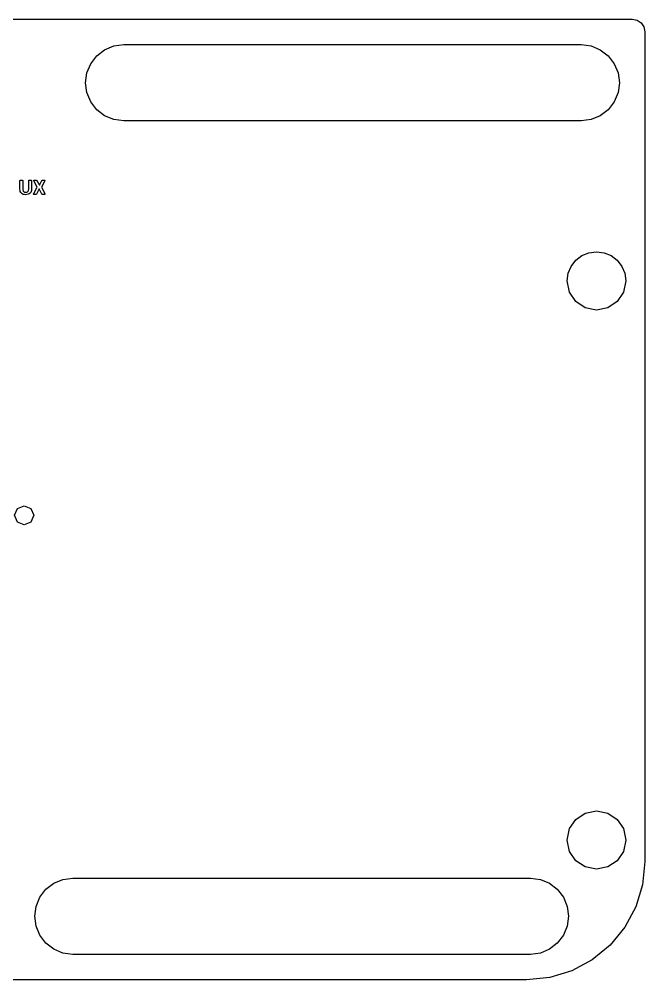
# Model space of a CAD drawing. Header units: millimetres. Extents: x 0 to 97.6, y 221.4 to 297.
# Drawn here: x 48.4 to 97.6, y 221.4 to 297 of the extents above; entities that cross this region are included whole.
import ezdxf

# ---------------------------------------------------------------- set-up
doc = ezdxf.new("R2010")
doc.units = ezdxf.units.MM
doc.layers.get('0').update_dxf_attribs({"linetype": 'CONTINUOUS'})

msp = doc.modelspace()

# ---------------------------------------------------------------- linework, layer by layer
at = {"color": 7}
for points in [[(1.034259, 296.964844), (96.565455, 296.964844)], [(96.565455, 296.964844), (96.954657, 296.885844), (97.272157, 296.671845), (97.48594, 296.354845), (97.564524, 295.965844)], [(97.564524, 295.965844), (97.564524, 230.712759)], [(56.594344, 288.970855), (55.812236, 289.074836), (55.09548, 289.371857), (54.479003, 289.843847), (53.997991, 290.46985), (53.696895, 291.198857), (53.596353, 291.968847), (53.696895, 292.737858), (53.997991, 293.467843), (54.479003, 294.092841), (55.09548, 294.564844), (55.812236, 294.862844), (56.594344, 294.965845)], [(56.594344, 294.965845), (92.568132, 294.965845)], [(92.568132, 294.965845), (93.350241, 294.862844), (94.067262, 294.564844), (94.683741, 294.092841), (95.164751, 293.467843), (95.465849, 292.737858), (95.566126, 291.968847), (95.465849, 291.198857), (95.164751, 290.46985), (94.683741, 289.843847), (94.067262, 289.371857), (93.350241, 289.074836), (92.568132, 288.970855)], [(92.568132, 288.970855), (56.594344, 288.970855)], [(48.434978, 283.590588), (48.434978, 284.268411)], [(48.661509, 284.268411), (48.661509, 283.610397)], [(49.121402, 283.597479), (49.121402, 284.268412)], [(49.34534, 284.268412), (49.345346, 283.600061)], [(49.521063, 283.270193), (49.788057, 283.756813), (49.54001, 284.214149)], [(49.76738, 284.269284), (49.962889, 283.900659), (50.15323, 284.269284)], [(50.365132, 284.214149), (50.117082, 283.759397), (50.381457, 283.270193)], [(50.15323, 283.215059), (49.943942, 283.617274), (49.735514, 283.215059)], [(97.564524, 230.712759), (97.38434, 228.89084), (96.857558, 227.155967), (96.003218, 225.556826), (94.84302, 224.140778), (93.427235, 222.980845), (91.827828, 222.12677), (90.092958, 221.599984), (88.271566, 221.419009)], [(52.597287, 223.417934), (51.814914, 223.521918), (51.098157, 223.819836), (50.481943, 224.290797), (50.00093, 224.916801), (49.699837, 225.64599), (49.599293, 226.415928), (49.699837, 227.185865), (50.00093, 227.914792), (50.481943, 228.540003), (51.098157, 229.011755), (51.814914, 229.30994), (52.597287, 229.413919)], [(88.571339, 229.413919), (89.353448, 229.30994), (90.069939, 229.011755), (90.686683, 228.540003), (91.167431, 227.914792), (91.468524, 227.185865), (91.569066, 226.415928), (91.468524, 225.64599), (91.167431, 224.916801), (90.686683, 224.290797), (90.069939, 223.819836), (89.353448, 223.521918), (88.571339, 223.417934), (52.597287, 223.417934)], [(52.597287, 229.413919), (88.571339, 229.413919)], [(88.271566, 221.419009), (9.328303, 221.419009)]]:
    msp.add_lwpolyline(points, dxfattribs=at)
for points in [[(91.469318, 276.379843), (91.548428, 276.979865), (91.777028, 277.528849), (92.138978, 278.001845), (92.618139, 278.369853), (93.177468, 278.600861), (93.767224, 278.677855), (94.357774, 278.600861), (94.916839, 278.369853), (95.396264, 278.001845), (95.757949, 277.528849), (95.98602, 276.979865), (96.065924, 276.379843), (95.884949, 275.484865), (95.392824, 274.754853), (94.662045, 274.261855), (93.767224, 274.081859), (92.872932, 274.261855), (92.142418, 274.754853), (91.649764, 275.484865)], [(48.018405, 257.95029), (48.238273, 258.47919), (48.767969, 258.698265), (49.297401, 258.47919), (49.517269, 257.95029), (49.297401, 257.421388), (48.767969, 257.202313), (48.238273, 257.421388)], [(91.469318, 232.411913), (91.650028, 233.30594), (92.142947, 234.035923), (92.873462, 234.527783), (93.767224, 234.707964), (94.66178, 234.527783), (95.392028, 234.035923), (95.884949, 233.30594), (96.065924, 232.411913), (95.884949, 231.516827), (95.392028, 230.786842), (94.66178, 230.294981), (93.767224, 230.1148), (92.873462, 230.294981), (92.142947, 230.786842), (91.650028, 231.516827)]]:
    msp.add_lwpolyline(points, close=True, dxfattribs=at)
for points in [[(48.434978, 284.268411), (48.434978, 284.274152), (48.436698, 284.27932), (48.440137, 284.283913)], [(48.440137, 284.283913), (48.443577, 284.288506), (48.449609, 284.292238), (48.458235, 284.29511)], [(48.458235, 284.29511), (48.467425, 284.297981), (48.479195, 284.300278), (48.493546, 284.302)], [(48.493546, 284.302), (48.507904, 284.303728), (48.526279, 284.304593), (48.548669, 284.304593)], [(48.548669, 284.304593), (48.570489, 284.304593), (48.588576, 284.303728), (48.60293, 284.302)], [(48.60293, 284.302), (48.617288, 284.300271), (48.628771, 284.297974), (48.637379, 284.29511)], [(48.637379, 284.29511), (48.645987, 284.292238), (48.652019, 284.288506), (48.655476, 284.283913)], [(48.655476, 284.283913), (48.659498, 284.27932), (48.661509, 284.274152), (48.661509, 284.268411)], [(49.121402, 284.268412), (49.121402, 284.274153), (49.123122, 284.279321), (49.126562, 284.283914)], [(49.126562, 284.283914), (49.130001, 284.288507), (49.136034, 284.292239), (49.144659, 284.295111)], [(49.144659, 284.295111), (49.153267, 284.297983), (49.164751, 284.300279), (49.179111, 284.302001)], [(49.179111, 284.302001), (49.194033, 284.303729), (49.212407, 284.304594), (49.234231, 284.304594)], [(49.234231, 284.304594), (49.256051, 284.304594), (49.273851, 284.303729), (49.287632, 284.302001)], [(49.287632, 284.302001), (49.30199, 284.300272), (49.313474, 284.297975), (49.322084, 284.295111)], [(49.322084, 284.295111), (49.330691, 284.292239), (49.336724, 284.288507), (49.340181, 284.283914)], [(49.340181, 284.283914), (49.343621, 284.279321), (49.34534, 284.274153), (49.34534, 284.268412)], [(49.518473, 284.263242), (49.515034, 284.275873), (49.516471, 284.28506), (49.522786, 284.290803)], [(49.54001, 284.214149), (49.529674, 284.23482), (49.522495, 284.251184), (49.518473, 284.263242)], [(49.522786, 284.290803), (49.529683, 284.297119), (49.542027, 284.300852), (49.55982, 284.302)], [(49.55982, 284.302), (49.577621, 284.303729), (49.602885, 284.304593), (49.635612, 284.304593)], [(49.635612, 284.304593), (49.6626, 284.304593), (49.683845, 284.30402), (49.699348, 284.302873)], [(49.699348, 284.302873), (49.715417, 284.301727), (49.728049, 284.299717), (49.737244, 284.296843)], [(49.737244, 284.296843), (49.746434, 284.294547), (49.752749, 284.291102), (49.756188, 284.286509)], [(49.756188, 284.286509), (49.76021, 284.281916), (49.76394, 284.276174), (49.76738, 284.269284)], [(50.15323, 284.269284), (50.156669, 284.276174), (50.160118, 284.281916), (50.163575, 284.286509)], [(50.163575, 284.286509), (50.167597, 284.291102), (50.173629, 284.294547), (50.181672, 284.296843)], [(50.181672, 284.296843), (50.19028, 284.299715), (50.201763, 284.301725), (50.216121, 284.302873)], [(50.216121, 284.302873), (50.231044, 284.30402), (50.251427, 284.304593), (50.277272, 284.304593)], [(50.277272, 284.304593), (50.305981, 284.304593), (50.328662, 284.303729), (50.345315, 284.302)], [(50.345315, 284.302), (50.361966, 284.300854), (50.373449, 284.297121), (50.379763, 284.290803)], [(50.384076, 284.263242), (50.381201, 284.251184), (50.374886, 284.23482), (50.365132, 284.214149)], [(50.379763, 284.290803), (50.386078, 284.284486), (50.387516, 284.2753), (50.384076, 284.263242)], [(48.465122, 283.403691), (48.445026, 283.45709), (48.434978, 283.519389), (48.434978, 283.590588)], [(48.553834, 283.271055), (48.515364, 283.306654), (48.485793, 283.350866), (48.465122, 283.403691)], [(48.661509, 283.610397), (48.661509, 283.566185), (48.666959, 283.527715), (48.67786, 283.494987)], [(48.67786, 283.494987), (48.688761, 283.462832), (48.704264, 283.436133), (48.724369, 283.414888)], [(48.724369, 283.414888), (48.74504, 283.393643), (48.769442, 283.377566), (48.797576, 283.366656)], [(48.797576, 283.366656), (48.826285, 283.356322), (48.858153, 283.351155), (48.893178, 283.351155)], [(48.893178, 283.351155), (48.928777, 283.351155), (48.960644, 283.356609), (48.98878, 283.367519)], [(48.98878, 283.367519), (49.016914, 283.378429), (49.040742, 283.394219), (49.060265, 283.414889)], [(49.060265, 283.414889), (49.079788, 283.436134), (49.094717, 283.461972), (49.105051, 283.492404)], [(49.105051, 283.492404), (49.115952, 283.523409), (49.121402, 283.558435), (49.121402, 283.597479)], [(49.315199, 283.416609), (49.295103, 283.362636), (49.265533, 283.316989), (49.22649, 283.279667)], [(49.345346, 283.600061), (49.345346, 283.531733), (49.335297, 283.470583), (49.315199, 283.416609)], [(48.695082, 283.190956), (48.639387, 283.208756), (48.592305, 283.235456), (48.553834, 283.271055)], [(48.883701, 283.165117), (48.813651, 283.165117), (48.750778, 283.17373), (48.695082, 283.190956)], [(49.081794, 283.194401), (49.024376, 283.174878), (48.958345, 283.165117), (48.883701, 283.165117)], [(49.22649, 283.279667), (49.187444, 283.242345), (49.139212, 283.213923), (49.081794, 283.194401)], [(49.502966, 283.194401), (49.497216, 283.200717), (49.496069, 283.209904), (49.499526, 283.221961)], [(49.499526, 283.221961), (49.502966, 283.234019), (49.510145, 283.250096), (49.521063, 283.270193)], [(49.535695, 283.182343), (49.519626, 283.184072), (49.508716, 283.188091), (49.502966, 283.194401)], [(49.605458, 283.179751), (49.5756, 283.179751), (49.552346, 283.180615), (49.535695, 283.182343)], [(49.667471, 283.18147), (49.651966, 283.180324), (49.631295, 283.179751), (49.605458, 283.179751)], [(49.704504, 283.186638), (49.695897, 283.184341), (49.683552, 283.182619), (49.667471, 283.18147)], [(49.724322, 283.197835), (49.7203, 283.193242), (49.713694, 283.189509), (49.704504, 283.186638)], [(49.735514, 283.215059), (49.732074, 283.208169), (49.728343, 283.202428), (49.724322, 283.197835)], [(50.163575, 283.197835), (50.159553, 283.202428), (50.156105, 283.208169), (50.15323, 283.215059)], [(50.182519, 283.186638), (50.173911, 283.189509), (50.167597, 283.193242), (50.163575, 283.197835)], [(50.219553, 283.18147), (50.204048, 283.182617), (50.191704, 283.184339), (50.182519, 283.186638)], [(50.283288, 283.179751), (50.256303, 283.179751), (50.235057, 283.180324), (50.219553, 283.18147)], [(50.358218, 283.182343), (50.340419, 283.180615), (50.315442, 283.179751), (50.283288, 283.179751)], [(50.396115, 283.194401), (50.389218, 283.188084), (50.376586, 283.184065), (50.358218, 283.182343)], [(50.381457, 283.270193), (50.391793, 283.250096), (50.398399, 283.234019), (50.401274, 283.221961)], [(50.401274, 283.221961), (50.404714, 283.209903), (50.402994, 283.200717), (50.396115, 283.194401)]]:
    msp.add_open_spline(points, degree=3, dxfattribs=at)

doc.saveas('drawing.dxf')
